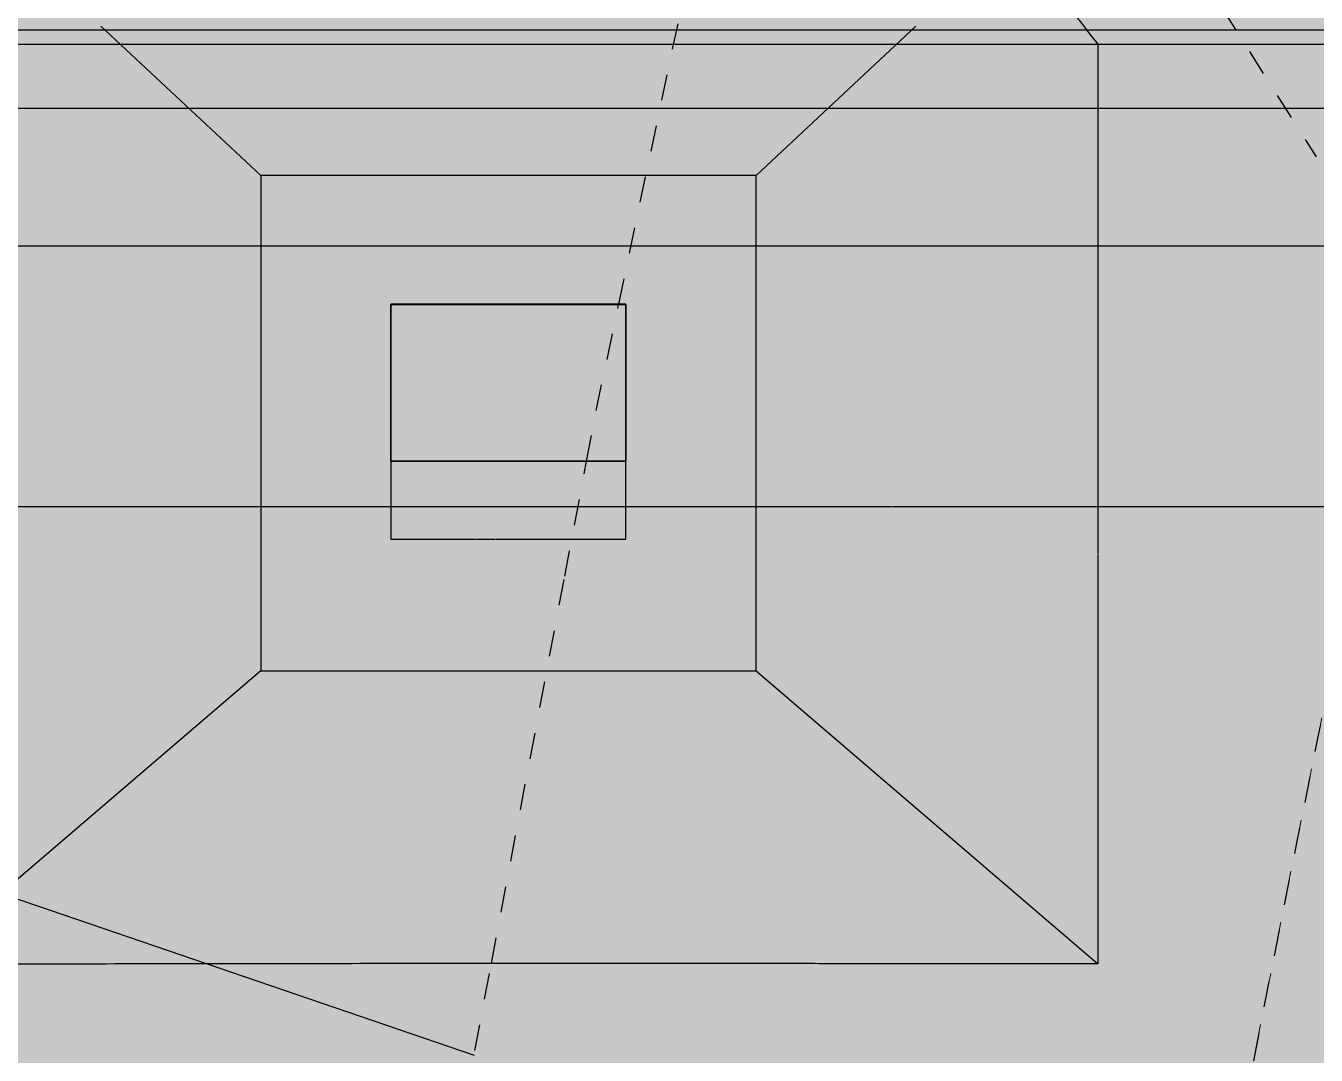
# Model space of a CAD drawing. Header units: metres. Extents: x -1147 to -802, y 5 to 567.
# Drawn here: x -1026.913 to -1021.962, y 539.497 to 543.448 of the extents above; entities that cross this region are included whole.
import ezdxf

# ---------------------------------------------------------------- set-up
doc = ezdxf.new("R2010")
doc.units = ezdxf.units.M
for name, pattern in [('Control Line', [0.02, 0.0125, -0.0025, 0.0025, -0.0025]), ('ControlLine', [0.02, 0.0125, -0.0025, 0.0025, -0.0025]), ('IMPORT-LNMK-LineTurn _3_', [0.0012, 0.0006, -0.0006])]:
    doc.linetypes.add(name, pattern=pattern)
for name, color, linetype, lineweight in [('A-DETL', 7, 'Continuous', 13), ('A-FLOR-PATT', 7, 'Continuous', 40), ('A-GENM', 7, 'Continuous', 35)]:
    doc.layers.add(name, color=color, linetype=linetype, lineweight=lineweight)

# ---------------------------------------------------------------- blocks, each defined once
blk = doc.blocks.new('T2DPAA-T2D-PWA-RW-M2D-000002_ControlLinesMinor_rvt-1-DRG-2873010 - GENERAL ARRANGEMENT PLAN')
at = {"layer": 'A-DETL', "color": 254, "linetype": 'ControlLine', "lineweight": 25, "true_color": 0xbedeff}
for start, end in [(168.23376, 168.861527), (168.861527, 169.489295)]:
    blk.add_arc((-906.7582, 497.0745), 220, start, end, dxfattribs=at)
blk = doc.blocks.new('T2DPAA-T2D-C3S-RW-M2D-100010_dwg-40802999-DRG-2873010 - GENERAL ARRANGEMENT PLAN')
at = {"color": 254, "lineweight": 25, "true_color": 0xe1e1e1}
for p, q in [((51.6578, -601.5354), (52.1521, -603.3954)), ((51.3568, -601.5709), (51.4915, -602.0779)), ((50.8455, -601.7068), (51.3553, -603.6249)), ((49.879, -601.9636), (50.4608, -604.1528)), ((51.4915, -602.0779), (51.9386, -603.7601)), ((48.5434, -602.3959), (48.4671, -603.4862)), ((52.1521, -603.3954), (52.2285, -603.683)), ((51.3555, -603.6259), (51.3972, -603.7827)), ((52.2285, -603.683), (52.2768, -603.8647)), ((51.3972, -603.7829), (51.4273, -603.8959)), ((51.9386, -603.7601), (52.1336, -604.494)), ((52.2772, -603.8661), (52.7984, -605.8272)), ((51.4273, -603.8959), (52.0081, -606.0816)), ((50.4608, -604.1528), (50.8378, -605.5713)), ((52.1336, -604.494), (52.5194, -605.9457)), ((50.8384, -605.5736), (51.0417, -606.3384))]:
    blk.add_line(p, q, dxfattribs=at)
at = {"color": 254, "lineweight": 25, "true_color": 0xd5d5d5}
for p, q in [((48.4671, -603.4862), (48.3915, -604.5661)), ((48.3915, -604.5661), (48.3914, -604.5672)), ((52.7984, -605.8272), (53.4363, -608.2277)), ((52.5194, -605.9457), (52.7758, -606.9101)), ((52.0081, -606.0816), (52.7115, -608.7282)), ((51.0417, -606.3384), (51.5831, -608.3757))]:
    blk.add_line(p, q, dxfattribs=at)
at = {"color": 254, "linetype": 'IMPORT-LNMK-LineTurn _3_', "lineweight": 25, "true_color": 0xe1e1e1}
for p, q in [((51.3195, -604.3624), (52.5161, -604.3008)), ((48.7485, -604.54), (50.2569, -604.4307)), ((50.2573, -604.4307), (50.7061, -604.3981))]:
    blk.add_line(p, q, dxfattribs=at)
at = {"color": 254, "linetype": 'IMPORT-LNMK-LineTurn _3_', "lineweight": 25, "true_color": 0xd5d5d5}
for p, q in [((50.7061, -604.3981), (50.9034, -604.3838)), ((50.9034, -604.3838), (51.3185, -604.3625)), ((48.41, -604.5646), (48.7485, -604.54)), ((53.0145, -606.3052), (52.5533, -606.8029))]:
    blk.add_line(p, q, dxfattribs=at)
blk = doc.blocks.new('T2DPAA-T2D-PWC-RW-M2D-100010_RoadDesign_rvt-1-DRG-2873010 - GENERAL ARRANGEMENT PLAN')
at = {"color": 254, "lineweight": 18, "true_color": 0xe3e3e3, "rotation": 75.11694444444437}
blk.add_blockref('T2DPAA-T2D-C3S-RW-M2D-100010_dwg-40802999-DRG-2873010 - GENERAL ARRANGEMENT PLAN', (-1722.337, 648.0105), dxfattribs=at)
blk = doc.blocks.new('Top of Pavement - RL A - Top of Pavement - RL A-68818558-DRG-2873010 - GENERAL ARRANGEMENT PLAN')
at = {"layer": 'A-GENM', "color": 9, "lineweight": 25, "true_color": 0xbebebe}
blk.add_open_spline([(135.5487, 29.2587), (135.5847, 29.1232), (135.6207, 28.9878), (135.6568, 28.8523)], degree=3, dxfattribs=at)
blk.add_open_spline([(135.6568, 28.8523), (135.6928, 28.7168), (135.7648, 28.4458), (135.8728, 28.0393), (135.9808, 27.6328), (136.0889, 27.2264), (136.1969, 26.8199), (136.3049, 26.4134), (136.4129, 26.0069), (136.521, 25.6004), (136.629, 25.194), (136.737, 24.7875), (136.845, 24.381), (136.953, 23.9745), (137.0611, 23.5681), (137.1691, 23.1616), (137.2771, 22.7551), (137.3851, 22.3486), (137.4784, 21.9978), (137.5356, 21.7825), (137.5568, 21.7027)], degree=3, knots=[0.47976879, 0.47976879, 0.47976879, 0.47976879, 0.48265896, 0.48554913, 0.48843931, 0.49132948, 0.49421965, 0.49710983, 0.5, 0.50289017, 0.50578035, 0.50867052, 0.51156069, 0.51445087, 0.51734104, 0.52023121, 0.52312139, 0.52601156, 0.52890173, 0.53060437, 0.53060437, 0.53060437, 0.53060437], dxfattribs=at)
blk = doc.blocks.new('T2DPAA-T2D-C3S-RS-M3D-100334_rvt-1-DRG-2873010 - GENERAL ARRANGEMENT PLAN')
at = {"layer": 'A-GENM', "color": 254, "lineweight": 25, "true_color": 0xd1d1d1}
for p, q in [((-1127.0551, 543.4468), (-1126.4413, 542.8742)), ((-1124.5413, 542.8742), (-1123.9288, 543.4466)), ((-1126.4413, 542.8742), (-1126.4413, 542.3305)), ((-1125.5684, 542.8742), (-1126.4413, 542.8742)), ((-1124.5413, 542.8742), (-1125.5669, 542.8742)), ((-1124.5413, 542.3305), (-1124.5413, 542.8742)), ((-1125.9426, 542.3786), (-1125.9426, 541.4776)), ((-1125.8424, 542.3796), (-1125.9418, 542.3796)), ((-1125.7422, 542.3796), (-1125.8417, 542.3796)), ((-1125.6419, 542.3796), (-1125.7416, 542.3796)), ((-1125.5417, 542.3796), (-1125.6414, 542.3796)), ((-1125.4415, 542.3796), (-1125.5413, 542.3796)), ((-1125.3413, 542.3796), (-1125.4411, 542.3796)), ((-1125.241, 542.3796), (-1125.341, 542.3796)), ((-1125.1408, 542.3796), (-1125.2409, 542.3796)), ((-1125.0406, 542.3796), (-1125.1407, 542.3796)), ((-1125.0406, 542.3786), (-1125.0406, 542.3791)), ((-1125.0406, 541.4776), (-1125.0406, 542.3786)), ((-1126.4413, 542.3297), (-1126.4413, 541.9502)), ((-1124.5414, 540.9731), (-1124.5413, 542.3297)), ((-1126.4413, 541.9495), (-1126.4413, 541.895)), ((-1126.4413, 541.894), (-1126.4414, 540.9731)), ((-1125.9426, 541.4776), (-1125.6137, 541.4776)), ((-1125.6116, 541.4776), (-1125.5432, 541.4776)), ((-1125.5417, 541.4776), (-1125.0406, 541.4776)), ((-1126.4414, 540.9731), (-1127.7568, 539.8465)), ((-1126.4414, 540.9731), (-1124.5414, 540.9731)), ((-1124.5414, 540.9731), (-1123.2302, 539.8481))]:
    blk.add_line(p, q, dxfattribs=at)
at = {"layer": 'A-GENM', "color": 9, "lineweight": 25, "true_color": 0xbebebe}
for p, q in [((-1123.2301, 543.3779), (-1123.2301, 543.145)), ((-1125.9426, 542.3786), (-1125.9426, 542.3035)), ((-1125.0406, 542.3791), (-1125.0406, 542.3796)), ((-1125.0406, 542.3035), (-1125.0406, 542.3786))]:
    blk.add_line(p, q, dxfattribs=at)
at = {"layer": 'A-GENM', "color": 253, "lineweight": 25, "true_color": 0xa3a3a3}
for p, q in [((-1125.9426, 542.3035), (-1125.9426, 542.3786)), ((-1125.0406, 542.3786), (-1125.0406, 542.3035)), ((-1125.9426, 542.2284), (-1125.9426, 542.3035)), ((-1125.0406, 542.3035), (-1125.0406, 542.2284)), ((-1125.9426, 542.1532), (-1125.9426, 542.2284)), ((-1125.0406, 542.2284), (-1125.0406, 542.1532)), ((-1125.9426, 542.0781), (-1125.9426, 542.1532)), ((-1125.0406, 542.1532), (-1125.0406, 542.0781)), ((-1125.9426, 542.003), (-1125.9426, 542.0781)), ((-1125.0406, 542.0781), (-1125.0406, 542.003)), ((-1125.9426, 541.9279), (-1125.9426, 542.003)), ((-1125.0406, 542.003), (-1125.0406, 541.9279)), ((-1125.9426, 541.8527), (-1125.9426, 541.9279)), ((-1125.0406, 541.9279), (-1125.0406, 541.8527)), ((-1125.9426, 541.7776), (-1125.9426, 541.8527)), ((-1125.0406, 541.8527), (-1125.0406, 541.7776))]:
    blk.add_line(p, q, dxfattribs=at)
at = {"layer": 'A-GENM', "color": 9, "lineweight": 25, "true_color": 0xbebebe, "flags": 128}
for points in [[(-1123.3867, 543.5778), (-1123.3554, 543.5378), (-1123.3241, 543.4978), (-1123.2927, 543.4579), (-1123.2614, 543.4179), (-1123.2301, 543.3779)], [(-1123.2301, 543.1449), (-1123.2301, 542.9857), (-1123.2301, 542.5935), (-1123.2301, 542.2013), (-1123.2301, 541.8091), (-1123.2301, 541.4186)], [(-1125.9426, 542.3796), (-1125.9426, 542.3791), (-1125.9426, 542.3786)], [(-1125.9426, 542.3786), (-1125.9426, 542.3035), (-1125.9426, 542.2284), (-1125.9426, 542.1532), (-1125.9426, 542.0781), (-1125.9426, 542.003), (-1125.9426, 541.9279), (-1125.9426, 541.8527), (-1125.9426, 541.7776)], [(-1125.0406, 541.7776), (-1125.0406, 541.8527), (-1125.0406, 541.9279), (-1125.0406, 542.003), (-1125.0406, 542.0781), (-1125.0406, 542.1532), (-1125.0406, 542.2284), (-1125.0406, 542.3035), (-1125.0406, 542.3786)], [(-1125.9426, 542.3035), (-1125.9426, 542.2284), (-1125.9426, 542.1532), (-1125.9426, 542.0781), (-1125.9426, 542.003), (-1125.9426, 541.9279), (-1125.9426, 541.8527), (-1125.9426, 541.7776)], [(-1125.0406, 541.7776), (-1125.0406, 541.8527), (-1125.0406, 541.9279), (-1125.0406, 542.003), (-1125.0406, 542.0781), (-1125.0406, 542.1532), (-1125.0406, 542.2284), (-1125.0406, 542.3035)], [(-1125.9426, 541.7776), (-1125.9426, 541.7026), (-1125.9426, 541.6276), (-1125.9426, 541.5526), (-1125.9426, 541.4776)], [(-1125.0406, 541.4776), (-1125.0406, 541.5526), (-1125.0406, 541.6276), (-1125.0406, 541.7026), (-1125.0406, 541.7776)], [(-1123.2301, 541.4169), (-1123.2302, 541.0247), (-1123.2302, 540.6325), (-1123.2302, 540.2403), (-1123.2302, 539.8481)]]:
    blk.add_lwpolyline(points, dxfattribs=at)
at = {"layer": 'A-GENM', "color": 9, "lineweight": 25, "true_color": 0xbebebe}
for points, knots in [([(-1123.2301, 543.3779), (-1123.0994, 543.3779), (-1122.838, 543.3779), (-1122.4459, 543.3779), (-1122.0538, 543.3779), (-1121.6618, 543.3779), (-1121.2697, 543.3779), (-1120.7469, 543.3779), (-1120.2241, 543.3779), (-1119.8321, 543.3779), (-1119.7014, 543.3779)], [0, 0, 0, 0, 0.111111, 0.222222, 0.333333, 0.444444, 0.555556, 0.666667, 0.888889, 1, 1, 1, 1]), ([(-1125.0406, 542.3786), (-1125.2076, 542.3786), (-1125.5083, 542.3786), (-1125.809, 542.3786), (-1125.9426, 542.3786)], [-1, -1, -1, -1, -0.444444, 0, 0, 0, 0]), ([(-1125.9426, 541.7776), (-1125.7756, 541.7776), (-1125.4749, 541.7776), (-1125.1742, 541.7776), (-1125.0406, 541.7776)], [-1, -1, -1, -1, -0.444444, 0, 0, 0, 0]), ([(-1123.2302, 539.8481), (-1123.3978, 539.8482), (-1123.7331, 539.8484), (-1124.1523, 539.8486), (-1124.4876, 539.8489), (-1124.8229, 539.8491), (-1125.1582, 539.8494), (-1125.4935, 539.8493), (-1125.8288, 539.8491), (-1126.1641, 539.8486), (-1126.4994, 539.8481), (-1126.8347, 539.8477), (-1127.2538, 539.8472), (-1127.5891, 539.8467), (-1127.7568, 539.8465)], [0, 0, 0, 0, 0.111111, 0.222222, 0.277778, 0.333333, 0.444444, 0.5, 0.555556, 0.666667, 0.722222, 0.777778, 0.888889, 1, 1, 1, 1])]:
    blk.add_open_spline(points, degree=3, knots=knots, dxfattribs=at)
at = {"layer": 'A-GENM', "color": 253, "lineweight": 25, "true_color": 0xa3a3a3}
for points in [[(-1125.9426, 542.3786), (-1125.9092, 542.3786), (-1125.8758, 542.3786), (-1125.8424, 542.3786)], [(-1125.8424, 542.3786), (-1125.809, 542.3786), (-1125.7756, 542.3786), (-1125.7422, 542.3786)], [(-1125.7422, 542.3786), (-1125.7088, 542.3786), (-1125.6753, 542.3786), (-1125.6419, 542.3786)], [(-1125.6419, 542.3786), (-1125.6085, 542.3786), (-1125.5751, 542.3786), (-1125.5417, 542.3786)], [(-1125.5417, 542.3786), (-1125.5083, 542.3786), (-1125.4749, 542.3786), (-1125.4415, 542.3786)], [(-1125.4415, 542.3786), (-1125.4081, 542.3786), (-1125.3747, 542.3786), (-1125.3413, 542.3786)], [(-1125.3413, 542.3786), (-1125.3079, 542.3786), (-1125.2745, 542.3786), (-1125.241, 542.3786)], [(-1125.241, 542.3786), (-1125.2076, 542.3786), (-1125.1742, 542.3786), (-1125.1408, 542.3786)], [(-1125.1408, 542.3786), (-1125.1074, 542.3786), (-1125.074, 542.3786), (-1125.0406, 542.3786)], [(-1125.8424, 541.7776), (-1125.8758, 541.7776), (-1125.9092, 541.7776), (-1125.9426, 541.7776)], [(-1125.7422, 541.7776), (-1125.7756, 541.7776), (-1125.809, 541.7776), (-1125.8424, 541.7776)], [(-1125.6419, 541.7776), (-1125.6753, 541.7776), (-1125.7088, 541.7776), (-1125.7422, 541.7776)], [(-1125.5417, 541.7776), (-1125.5751, 541.7776), (-1125.6085, 541.7776), (-1125.6419, 541.7776)], [(-1125.4415, 541.7776), (-1125.4749, 541.7776), (-1125.5083, 541.7776), (-1125.5417, 541.7776)], [(-1125.3413, 541.7776), (-1125.3747, 541.7776), (-1125.4081, 541.7776), (-1125.4415, 541.7776)], [(-1125.241, 541.7776), (-1125.2745, 541.7776), (-1125.3079, 541.7776), (-1125.3413, 541.7776)], [(-1125.1408, 541.7776), (-1125.1742, 541.7776), (-1125.2076, 541.7776), (-1125.241, 541.7776)], [(-1125.0406, 541.7776), (-1125.074, 541.7776), (-1125.1074, 541.7776), (-1125.1408, 541.7776)]]:
    blk.add_open_spline(points, degree=3, dxfattribs=at)
at = {"layer": 'A-GENM', "color": 9, "lineweight": 25, "true_color": 0xbebebe}
for points in [[(-1125.8424, 542.3796), (-1125.8755, 542.3796), (-1125.9087, 542.3796), (-1125.9418, 542.3796)], [(-1125.7422, 542.3796), (-1125.7753, 542.3796), (-1125.8085, 542.3796), (-1125.8417, 542.3796)], [(-1125.6419, 542.3796), (-1125.6751, 542.3796), (-1125.7084, 542.3796), (-1125.7416, 542.3796)], [(-1125.5417, 542.3796), (-1125.575, 542.3796), (-1125.6082, 542.3796), (-1125.6414, 542.3796)], [(-1125.4415, 542.3796), (-1125.4748, 542.3796), (-1125.508, 542.3796), (-1125.5413, 542.3796)], [(-1125.3413, 542.3796), (-1125.3746, 542.3796), (-1125.4079, 542.3796), (-1125.4411, 542.3796)], [(-1125.241, 542.3796), (-1125.2744, 542.3796), (-1125.3077, 542.3796), (-1125.341, 542.3796)], [(-1125.1408, 542.3796), (-1125.1742, 542.3796), (-1125.2075, 542.3796), (-1125.2409, 542.3796)], [(-1125.0406, 542.3796), (-1125.074, 542.3796), (-1125.1074, 542.3796), (-1125.1407, 542.3796)], [(-1125.9426, 541.4776), (-1125.833, 541.4776), (-1125.7233, 541.4776), (-1125.6137, 541.4776)], [(-1125.6116, 541.4776), (-1125.5888, 541.4776), (-1125.566, 541.4776), (-1125.5432, 541.4776)], [(-1125.5417, 541.4776), (-1125.3747, 541.4776), (-1125.2076, 541.4776), (-1125.0406, 541.4776)]]:
    blk.add_open_spline(points, degree=3, dxfattribs=at)
at = {"layer": 'A-GENM', "color": 253, "lineweight": 25, "true_color": 0xa3a3a3, "rotation": 75.11694444444437}
blk.add_blockref('Top of Pavement - RL A - Top of Pavement - RL A-68818558-DRG-2873010 - GENERAL ARRANGEMENT PLAN', (-1134.0578, 404.8616), dxfattribs=at)

msp = doc.modelspace()

# ---------------------------------------------------------------- hatches: boundary and pattern name
at = {"layer": 'A-FLOR-PATT', "lineweight": 5, "true_color": 0xe1e1e1}
h = msp.add_hatch(color=254, dxfattribs=at)
h.paths.add_polyline_path([(-1025.2425, 507.7099), (-1024.9578, 509.3464), (-1025.4129, 509.3472), (-1025.328, 508.5308)])
h.paths.add_polyline_path([(-1024.6508, 521.0109), (-1024.6888, 521.3724), (-1024.705, 521.6018), (-1024.7225, 522.22), (-1024.7202, 522.3432), (-1024.68, 523.1174), (-1024.5745, 523.9112), (-1022.6533, 534.9359), (-1022.5017, 535.7941), (-1021.996, 538.5181), (-1021.9412, 538.6558), (-1021.9145, 538.6976), (-1021.8131, 538.8044), (-1021.7855, 538.8242), (-1021.7336, 538.8568), (-1021.6322, 538.8968), (-1021.5893, 538.9073), (-1021.4441, 538.9149), (-1021.3912, 538.9073), (-1021.2477, 538.8568), (-1021.2091, 538.8347), (-1021.1006, 538.7419), (-1021.0673, 538.7003), (-1021.0006, 538.574), (-1020.9699, 538.4751), (-1020.9102, 538.2721), (-1020.7847, 537.7809), (-1020.7018, 537.3821), (-1020.6377, 536.996), (-1020.5593, 536.2828), (-1020.5523, 536.1555), (-1020.5323, 535.5099), (-1020.5338, 535.3662), (-1020.5649, 534.7368), (-1020.5755, 534.6152), (-1020.5962, 534.4158), (-1018.5715, 546.0535), (-1029.229, 546.0535), (-1029.2319, 546.0369), (-1026.6273, 521.0144), (-1024.7034, 521.011)])
h.paths.add_polyline_path([(-1021.0896, 544.2777), (-1021.8441, 544.2777), (-1021.4668, 545.0322), (-1021.2466, 544.5918)])

# ---------------------------------------------------------------- linework, layer by layer
at = {"layer": 'A-DETL', "color": 150, "linetype": 'Control Line', "lineweight": 15, "true_color": 0x0080ff}
msp.add_arc((-806.3278, 497.0745), 220, 166.350456, 170.117063, dxfattribs=at)

# ---------------------------------------------------------------- block references
at = {"lineweight": 5}
for name in ['T2DPAA-T2D-PWC-RW-M2D-100010_RoadDesign_rvt-1-DRG-2873010 - GENERAL ARRANGEMENT PLAN', 'T2DPAA-T2D-C3S-RS-M3D-100334_rvt-1-DRG-2873010 - GENERAL ARRANGEMENT PLAN', 'T2DPAA-T2D-PWA-RW-M2D-000002_ControlLinesMinor_rvt-1-DRG-2873010 - GENERAL ARRANGEMENT PLAN']:
    msp.add_blockref(name, (100.4304, 0), dxfattribs=at)

doc.saveas('drawing.dxf')
